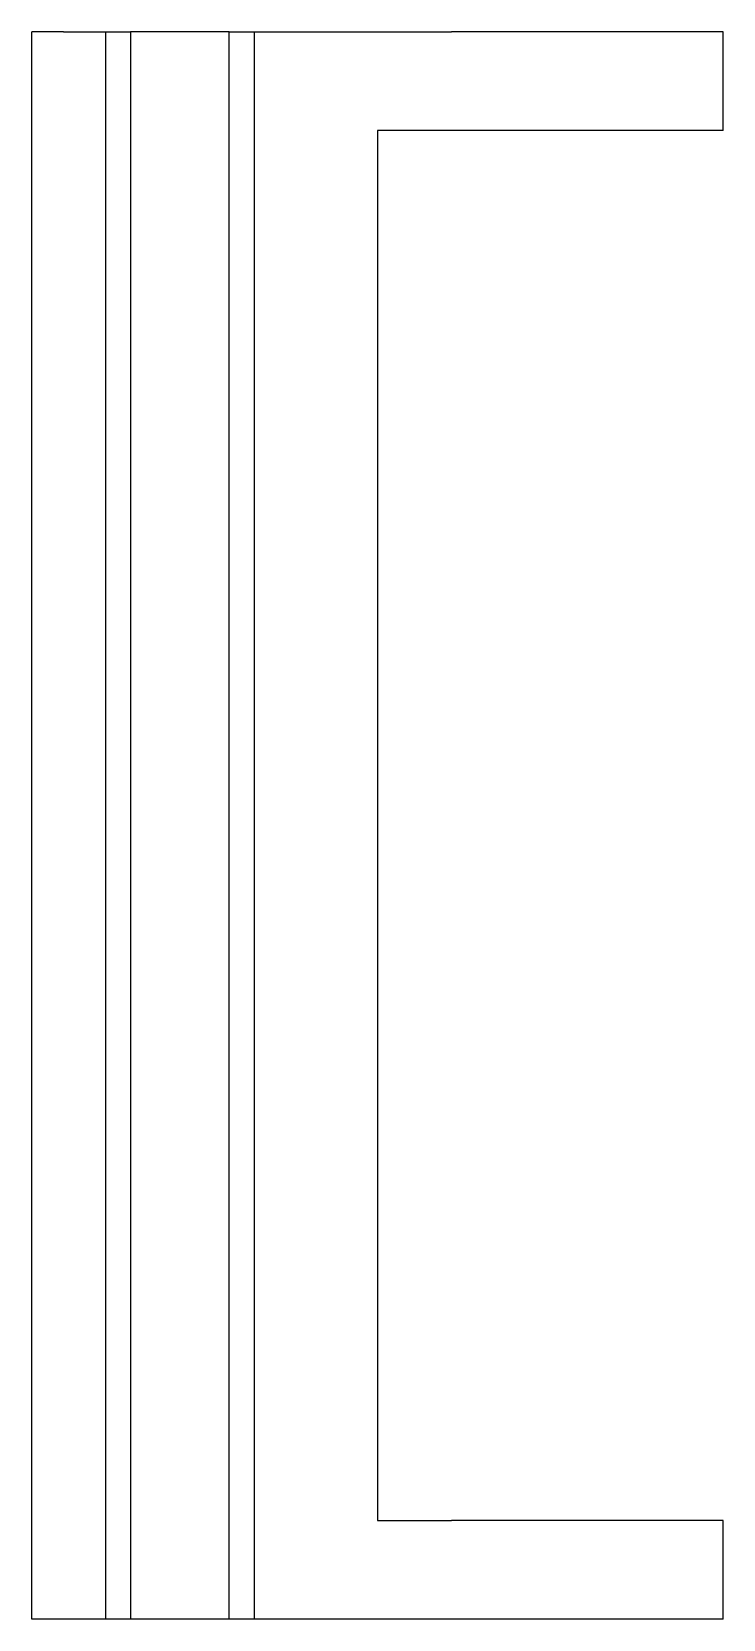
# Model space of a CAD drawing. Header units: metres. Extents: x -28 to 0, y -64.3 to 0.
import ezdxf

# ---------------------------------------------------------------- set-up
doc = ezdxf.new("R2010")
doc.units = ezdxf.units.M

msp = doc.modelspace()

# ---------------------------------------------------------------- linework, layer by layer
for points in [[(-28, -64.3), (-28, -63.014), (-28, -61.728), (-28, -60.442), (-28, -59.156), (-28, -57.87), (-28, -56.584), (-28, -55.298), (-28, -54.012), (-28, -52.726), (-28, -51.44), (-28, -50.154), (-28, -48.868), (-28, -47.582), (-28, -46.296), (-28, -45.01), (-28, -43.724), (-28, -42.438), (-28, -41.152), (-28, -39.866), (-28, -38.58), (-28, -37.294), (-28, -36.008), (-28, -34.722), (-28, -33.436), (-28, -32.15), (-28, -30.864), (-28, -29.578), (-28, -28.292), (-28, -27.006), (-28, -25.72), (-28, -24.434), (-28, -23.148), (-28, -21.862), (-28, -20.576), (-28, -19.29), (-28, -18.004), (-28, -16.718), (-28, -15.432), (-28, -14.146), (-28, -12.86), (-28, -11.574), (-28, -10.288), (-28, -9.002), (-28, -7.716), (-28, -6.43), (-28, -5.144), (-28, -3.858), (-28, -2.572), (-28, -1.286), (-28, 0)], [(-26.714, 0), (-26.762, 0), (-26.81, 0), (-26.858, 0), (-26.905, 0), (-26.95, 0), (-26.995, 0), (-27.04, 0), (-27.082, 0), (-27.123, 0), (-27.165, 0), (-27.206, 0), (-27.244, 0), (-27.283, 0), (-27.321, 0), (-27.357, 0), (-27.392, 0), (-27.427, 0), (-27.461, 0), (-27.493, 0), (-27.524, 0), (-27.556, 0), (-27.586, 0), (-27.613, 0), (-27.641, 0), (-27.669, 0), (-27.694, 0), (-27.718, 0), (-27.743, 0), (-27.765, 0), (-27.786, 0), (-27.807, 0), (-27.828, 0), (-27.845, 0), (-27.862, 0), (-27.879, 0), (-27.895, 0), (-27.908, 0), (-27.922, 0), (-27.935, 0), (-27.946, 0), (-27.955, 0), (-27.965, 0), (-27.974, 0), (-27.979, 0), (-27.985, 0), (-27.991, 0), (-27.994, 0), (-27.996, 0), (-27.998, 0), (-28, 0)], [(-26.714, 0), (-26.65, 0), (-26.586, 0), (-26.522, 0), (-26.46, 0), (-26.4, 0), (-26.34, 0), (-26.281, 0), (-26.224, 0), (-26.169, 0), (-26.113, 0), (-26.059, 0), (-26.008, 0), (-25.957, 0), (-25.905, 0), (-25.857, 0), (-25.811, 0), (-25.764, 0), (-25.718, 0), (-25.676, 0), (-25.634, 0), (-25.592, 0), (-25.553, 0), (-25.515, 0), (-25.478, 0), (-25.441, 0), (-25.408, 0), (-25.376, 0), (-25.343, 0), (-25.313, 0), (-25.285, 0), (-25.257, 0), (-25.23, 0), (-25.206, 0), (-25.184, 0), (-25.161, 0), (-25.14, 0), (-25.122, 0), (-25.104, 0), (-25.087, 0), (-25.073, 0), (-25.06, 0), (-25.047, 0), (-25.035, 0), (-25.028, 0), (-25.02, 0), (-25.012, 0), (-25.008, 0), (-25.005, 0), (-25.003, 0), (-25, 0)], [(-25, -64.3), (-25, -63.014), (-25, -61.728), (-25, -60.442), (-25, -59.156), (-25, -57.87), (-25, -56.584), (-25, -55.298), (-25, -54.012), (-25, -52.726), (-25, -51.44), (-25, -50.154), (-25, -48.868), (-25, -47.582), (-25, -46.296), (-25, -45.01), (-25, -43.724), (-25, -42.438), (-25, -41.152), (-25, -39.866), (-25, -38.58), (-25, -37.294), (-25, -36.008), (-25, -34.722), (-25, -33.436), (-25, -32.15), (-25, -30.864), (-25, -29.578), (-25, -28.292), (-25, -27.006), (-25, -25.72), (-25, -24.434), (-25, -23.148), (-25, -21.862), (-25, -20.576), (-25, -19.29), (-25, -18.004), (-25, -16.718), (-25, -15.432), (-25, -14.146), (-25, -12.86), (-25, -11.574), (-25, -10.288), (-25, -9.002), (-25, -7.716), (-25, -6.43), (-25, -5.144), (-25, -3.858), (-25, -2.572), (-25, -1.286), (-25, 0)], [(-25, 0), (-24.98, 0), (-24.96, 0), (-24.94, 0), (-24.92, 0), (-24.9, 0), (-24.88, 0), (-24.86, 0), (-24.84, 0), (-24.82, 0), (-24.8, 0), (-24.78, 0), (-24.76, 0), (-24.74, 0), (-24.72, 0), (-24.7, 0), (-24.68, 0), (-24.66, 0), (-24.64, 0), (-24.62, 0), (-24.6, 0), (-24.58, 0), (-24.56, 0), (-24.54, 0), (-24.52, 0), (-24.5, 0), (-24.48, 0), (-24.46, 0), (-24.44, 0), (-24.42, 0), (-24.4, 0), (-24.38, 0), (-24.36, 0), (-24.34, 0), (-24.32, 0), (-24.3, 0), (-24.28, 0), (-24.26, 0), (-24.24, 0), (-24.22, 0), (-24.2, 0), (-24.18, 0), (-24.16, 0), (-24.14, 0), (-24.12, 0), (-24.1, 0), (-24.08, 0), (-24.06, 0), (-24.04, 0), (-24.02, 0), (-24, 0)], [(-20, 0), (-20.08, 0), (-20.16, 0), (-20.24, 0), (-20.32, 0), (-20.4, 0), (-20.48, 0), (-20.56, 0), (-20.64, 0), (-20.72, 0), (-20.8, 0), (-20.88, 0), (-20.96, 0), (-21.04, 0), (-21.12, 0), (-21.2, 0), (-21.28, 0), (-21.36, 0), (-21.44, 0), (-21.52, 0), (-21.6, 0), (-21.68, 0), (-21.76, 0), (-21.84, 0), (-21.92, 0), (-22, 0), (-22.08, 0), (-22.16, 0), (-22.24, 0), (-22.32, 0), (-22.4, 0), (-22.48, 0), (-22.56, 0), (-22.64, 0), (-22.72, 0), (-22.8, 0), (-22.88, 0), (-22.96, 0), (-23.04, 0), (-23.12, 0), (-23.2, 0), (-23.28, 0), (-23.36, 0), (-23.44, 0), (-23.52, 0), (-23.6, 0), (-23.68, 0), (-23.76, 0), (-23.84, 0), (-23.92, 0), (-24, 0)], [(-24, 0), (-24, -1.286), (-24, -2.572), (-24, -3.858), (-24, -5.144), (-24, -6.43), (-24, -7.716), (-24, -9.002), (-24, -10.288), (-24, -11.574), (-24, -12.86), (-24, -14.146), (-24, -15.432), (-24, -16.718), (-24, -18.004), (-24, -19.29), (-24, -20.576), (-24, -21.862), (-24, -23.148), (-24, -24.434), (-24, -25.72), (-24, -27.006), (-24, -28.292), (-24, -29.578), (-24, -30.864), (-24, -32.15), (-24, -33.436), (-24, -34.722), (-24, -36.008), (-24, -37.294), (-24, -38.58), (-24, -39.866), (-24, -41.152), (-24, -42.438), (-24, -43.724), (-24, -45.01), (-24, -46.296), (-24, -47.582), (-24, -48.868), (-24, -50.154), (-24, -51.44), (-24, -52.726), (-24, -54.012), (-24, -55.298), (-24, -56.584), (-24, -57.87), (-24, -59.156), (-24, -60.442), (-24, -61.728), (-24, -63.014), (-24, -64.3)], [(-20, -64.3), (-20, -63.014), (-20, -61.728), (-20, -60.442), (-20, -59.156), (-20, -57.87), (-20, -56.584), (-20, -55.298), (-20, -54.012), (-20, -52.726), (-20, -51.44), (-20, -50.154), (-20, -48.868), (-20, -47.582), (-20, -46.296), (-20, -45.01), (-20, -43.724), (-20, -42.438), (-20, -41.152), (-20, -39.866), (-20, -38.58), (-20, -37.294), (-20, -36.008), (-20, -34.722), (-20, -33.436), (-20, -32.15), (-20, -30.864), (-20, -29.578), (-20, -28.292), (-20, -27.006), (-20, -25.72), (-20, -24.434), (-20, -23.148), (-20, -21.862), (-20, -20.576), (-20, -19.29), (-20, -18.004), (-20, -16.718), (-20, -15.432), (-20, -14.146), (-20, -12.86), (-20, -11.574), (-20, -10.288), (-20, -9.002), (-20, -7.716), (-20, -6.43), (-20, -5.144), (-20, -3.858), (-20, -2.572), (-20, -1.286), (-20, 0)], [(-20, 0), (-19.98, 0), (-19.96, 0), (-19.94, 0), (-19.92, 0), (-19.9, 0), (-19.88, 0), (-19.86, 0), (-19.84, 0), (-19.82, 0), (-19.8, 0), (-19.78, 0), (-19.76, 0), (-19.74, 0), (-19.72, 0), (-19.7, 0), (-19.68, 0), (-19.66, 0), (-19.64, 0), (-19.62, 0), (-19.6, 0), (-19.58, 0), (-19.56, 0), (-19.54, 0), (-19.52, 0), (-19.5, 0), (-19.48, 0), (-19.46, 0), (-19.44, 0), (-19.42, 0), (-19.4, 0), (-19.38, 0), (-19.36, 0), (-19.34, 0), (-19.32, 0), (-19.3, 0), (-19.28, 0), (-19.26, 0), (-19.24, 0), (-19.22, 0), (-19.2, 0), (-19.18, 0), (-19.16, 0), (-19.14, 0), (-19.12, 0), (-19.1, 0), (-19.08, 0), (-19.06, 0), (-19.04, 0), (-19.02, 0), (-19, 0)], [(-19, 0), (-19, -1.286), (-19, -2.572), (-19, -3.858), (-19, -5.144), (-19, -6.43), (-19, -7.716), (-19, -9.002), (-19, -10.288), (-19, -11.574), (-19, -12.86), (-19, -14.146), (-19, -15.432), (-19, -16.718), (-19, -18.004), (-19, -19.29), (-19, -20.576), (-19, -21.862), (-19, -23.148), (-19, -24.434), (-19, -25.72), (-19, -27.006), (-19, -28.292), (-19, -29.578), (-19, -30.864), (-19, -32.15), (-19, -33.436), (-19, -34.722), (-19, -36.008), (-19, -37.294), (-19, -38.58), (-19, -39.866), (-19, -41.152), (-19, -42.438), (-19, -43.724), (-19, -45.01), (-19, -46.296), (-19, -47.582), (-19, -48.868), (-19, -50.154), (-19, -51.44), (-19, -52.726), (-19, -54.012), (-19, -55.298), (-19, -56.584), (-19, -57.87), (-19, -59.156), (-19, -60.442), (-19, -61.728), (-19, -63.014), (-19, -64.3)], [(-19, 0), (-18.986, 0), (-18.972, 0), (-18.958, 0), (-18.932, 0), (-18.89, 0), (-18.848, 0), (-18.805, 0), (-18.74, 0), (-18.67, 0), (-18.601, 0), (-18.524, 0), (-18.427, 0), (-18.331, 0), (-18.235, 0), (-18.121, 0), (-17.999, 0), (-17.878, 0), (-17.753, 0), (-17.608, 0), (-17.462, 0), (-17.317, 0), (-17.159, 0), (-16.992, 0), (-16.824, 0), (-16.657, 0), (-16.47, 0), (-16.282, 0), (-16.095, 0), (-15.9, 0), (-15.695, 0), (-15.49, 0), (-15.286, 0), (-15.068, 0), (-14.848, 0), (-14.628, 0), (-14.405, 0), (-14.173, 0), (-13.941, 0), (-13.709, 0), (-13.47, 0), (-13.228, 0), (-12.987, 0), (-12.745, 0), (-12.497, 0), (-12.249, 0), (-12.002, 0), (-11.752, 0), (-11.502, 0), (-11.251, 0), (-11, 0)], [(-5, 0), (-5.12, 0), (-5.24, 0), (-5.36, 0), (-5.48, 0), (-5.6, 0), (-5.72, 0), (-5.84, 0), (-5.96, 0), (-6.08, 0), (-6.2, 0), (-6.32, 0), (-6.44, 0), (-6.56, 0), (-6.68, 0), (-6.8, 0), (-6.92, 0), (-7.04, 0), (-7.16, 0), (-7.28, 0), (-7.4, 0), (-7.52, 0), (-7.64, 0), (-7.76, 0), (-7.88, 0), (-8, 0), (-8.12, 0), (-8.24, 0), (-8.36, 0), (-8.48, 0), (-8.6, 0), (-8.72, 0), (-8.84, 0), (-8.96, 0), (-9.08, 0), (-9.2, 0), (-9.32, 0), (-9.44, 0), (-9.56, 0), (-9.68, 0), (-9.8, 0), (-9.92, 0), (-10.04, 0), (-10.16, 0), (-10.28, 0), (-10.4, 0), (-10.52, 0), (-10.64, 0), (-10.76, 0), (-10.88, 0), (-11, 0)], [(0, 0), (-0.009, 0), (-0.018, 0), (-0.026, 0), (-0.043, 0), (-0.069, 0), (-0.095, 0), (-0.122, 0), (-0.163, 0), (-0.206, 0), (-0.25, 0), (-0.298, 0), (-0.358, 0), (-0.418, 0), (-0.478, 0), (-0.549, 0), (-0.625, 0), (-0.701, 0), (-0.779, 0), (-0.87, 0), (-0.961, 0), (-1.052, 0), (-1.151, 0), (-1.255, 0), (-1.36, 0), (-1.464, 0), (-1.582, 0), (-1.699, 0), (-1.816, 0), (-1.937, 0), (-2.065, 0), (-2.194, 0), (-2.322, 0), (-2.458, 0), (-2.595, 0), (-2.732, 0), (-2.872, 0), (-3.017, 0), (-3.162, 0), (-3.307, 0), (-3.456, 0), (-3.607, 0), (-3.758, 0), (-3.91, 0), (-4.064, 0), (-4.219, 0), (-4.374, 0), (-4.53, 0), (-4.686, 0), (-4.843, 0), (-5, 0)], [(0, -4), (0, -3.92), (0, -3.84), (0, -3.76), (0, -3.68), (0, -3.6), (0, -3.52), (0, -3.44), (0, -3.36), (0, -3.28), (0, -3.2), (0, -3.12), (0, -3.04), (0, -2.96), (0, -2.88), (0, -2.8), (0, -2.72), (0, -2.64), (0, -2.56), (0, -2.48), (0, -2.4), (0, -2.32), (0, -2.24), (0, -2.16), (0, -2.08), (0, -2), (0, -1.92), (0, -1.84), (0, -1.76), (0, -1.68), (0, -1.6), (0, -1.52), (0, -1.44), (0, -1.36), (0, -1.28), (0, -1.2), (0, -1.12), (0, -1.04), (0, -0.96), (0, -0.88), (0, -0.8), (0, -0.72), (0, -0.64), (0, -0.56), (0, -0.48), (0, -0.4), (0, -0.32), (0, -0.24), (0, -0.16), (0, -0.08), (0, 0)], [(-11, -4), (-11.061, -4), (-11.123, -4), (-11.184, -4), (-11.246, -4), (-11.307, -4), (-11.369, -4), (-11.43, -4), (-11.492, -4), (-11.553, -4), (-11.614, -4), (-11.676, -4), (-11.737, -4), (-11.798, -4), (-11.859, -4), (-11.92, -4), (-11.981, -4), (-12.043, -4), (-12.104, -4), (-12.164, -4), (-12.225, -4), (-12.286, -4), (-12.347, -4), (-12.407, -4), (-12.468, -4), (-12.528, -4), (-12.588, -4), (-12.649, -4), (-12.709, -4), (-12.769, -4), (-12.829, -4), (-12.888, -4), (-12.948, -4), (-13.008, -4), (-13.067, -4), (-13.127, -4), (-13.186, -4), (-13.245, -4), (-13.304, -4), (-13.363, -4), (-13.421, -4), (-13.48, -4), (-13.538, -4), (-13.597, -4), (-13.655, -4), (-13.713, -4), (-13.77, -4), (-13.828, -4), (-13.885, -4), (-13.943, -4), (-14, -4)], [(-14, -4), (-14, -5.126), (-14, -6.252), (-14, -7.378), (-14, -8.504), (-14, -9.63), (-14, -10.756), (-14, -11.882), (-14, -13.008), (-14, -14.134), (-14, -15.26), (-14, -16.386), (-14, -17.512), (-14, -18.638), (-14, -19.764), (-14, -20.89), (-14, -22.016), (-14, -23.142), (-14, -24.268), (-14, -25.394), (-14, -26.52), (-14, -27.646), (-14, -28.772), (-14, -29.898), (-14, -31.024), (-14, -32.15), (-14, -33.276), (-14, -34.402), (-14, -35.528), (-14, -36.654), (-14, -37.78), (-14, -38.906), (-14, -40.032), (-14, -41.158), (-14, -42.284), (-14, -43.41), (-14, -44.536), (-14, -45.662), (-14, -46.788), (-14, -47.914), (-14, -49.04), (-14, -50.166), (-14, -51.292), (-14, -52.418), (-14, -53.544), (-14, -54.67), (-14, -55.796), (-14, -56.922), (-14, -58.048), (-14, -59.174), (-14, -60.3)], [(-5, -4), (-5.12, -4), (-5.24, -4), (-5.36, -4), (-5.48, -4), (-5.6, -4), (-5.72, -4), (-5.84, -4), (-5.96, -4), (-6.08, -4), (-6.2, -4), (-6.32, -4), (-6.44, -4), (-6.56, -4), (-6.68, -4), (-6.8, -4), (-6.92, -4), (-7.04, -4), (-7.16, -4), (-7.28, -4), (-7.4, -4), (-7.52, -4), (-7.64, -4), (-7.76, -4), (-7.88, -4), (-8, -4), (-8.12, -4), (-8.24, -4), (-8.36, -4), (-8.48, -4), (-8.6, -4), (-8.72, -4), (-8.84, -4), (-8.96, -4), (-9.08, -4), (-9.2, -4), (-9.32, -4), (-9.44, -4), (-9.56, -4), (-9.68, -4), (-9.8, -4), (-9.92, -4), (-10.04, -4), (-10.16, -4), (-10.28, -4), (-10.4, -4), (-10.52, -4), (-10.64, -4), (-10.76, -4), (-10.88, -4), (-11, -4)], [(0, -4), (-0.009, -4), (-0.018, -4), (-0.026, -4), (-0.043, -4), (-0.069, -4), (-0.095, -4), (-0.122, -4), (-0.163, -4), (-0.206, -4), (-0.25, -4), (-0.298, -4), (-0.358, -4), (-0.418, -4), (-0.478, -4), (-0.549, -4), (-0.625, -4), (-0.701, -4), (-0.779, -4), (-0.87, -4), (-0.961, -4), (-1.052, -4), (-1.151, -4), (-1.255, -4), (-1.36, -4), (-1.464, -4), (-1.582, -4), (-1.699, -4), (-1.816, -4), (-1.937, -4), (-2.065, -4), (-2.194, -4), (-2.322, -4), (-2.458, -4), (-2.595, -4), (-2.732, -4), (-2.872, -4), (-3.017, -4), (-3.162, -4), (-3.307, -4), (-3.456, -4), (-3.607, -4), (-3.758, -4), (-3.91, -4), (-4.064, -4), (-4.219, -4), (-4.374, -4), (-4.53, -4), (-4.686, -4), (-4.843, -4), (-5, -4)], [(-14, -60.3), (-13.943, -60.3), (-13.885, -60.3), (-13.828, -60.3), (-13.77, -60.3), (-13.713, -60.3), (-13.655, -60.3), (-13.597, -60.3), (-13.538, -60.3), (-13.48, -60.3), (-13.421, -60.3), (-13.363, -60.3), (-13.304, -60.3), (-13.245, -60.3), (-13.186, -60.3), (-13.127, -60.3), (-13.067, -60.3), (-13.008, -60.3), (-12.948, -60.3), (-12.888, -60.3), (-12.829, -60.3), (-12.769, -60.3), (-12.709, -60.3), (-12.649, -60.3), (-12.588, -60.3), (-12.528, -60.3), (-12.468, -60.3), (-12.407, -60.3), (-12.347, -60.3), (-12.286, -60.3), (-12.225, -60.3), (-12.164, -60.3), (-12.104, -60.3), (-12.043, -60.3), (-11.981, -60.3), (-11.92, -60.3), (-11.859, -60.3), (-11.798, -60.3), (-11.737, -60.3), (-11.676, -60.3), (-11.614, -60.3), (-11.553, -60.3), (-11.492, -60.3), (-11.43, -60.3), (-11.369, -60.3), (-11.307, -60.3), (-11.246, -60.3), (-11.184, -60.3), (-11.123, -60.3), (-11.061, -60.3), (-11, -60.3)], [(-5, -60.3), (-5.12, -60.3), (-5.24, -60.3), (-5.36, -60.3), (-5.48, -60.3), (-5.6, -60.3), (-5.72, -60.3), (-5.84, -60.3), (-5.96, -60.3), (-6.08, -60.3), (-6.2, -60.3), (-6.32, -60.3), (-6.44, -60.3), (-6.56, -60.3), (-6.68, -60.3), (-6.8, -60.3), (-6.92, -60.3), (-7.04, -60.3), (-7.16, -60.3), (-7.28, -60.3), (-7.4, -60.3), (-7.52, -60.3), (-7.64, -60.3), (-7.76, -60.3), (-7.88, -60.3), (-8, -60.3), (-8.12, -60.3), (-8.24, -60.3), (-8.36, -60.3), (-8.48, -60.3), (-8.6, -60.3), (-8.72, -60.3), (-8.84, -60.3), (-8.96, -60.3), (-9.08, -60.3), (-9.2, -60.3), (-9.32, -60.3), (-9.44, -60.3), (-9.56, -60.3), (-9.68, -60.3), (-9.8, -60.3), (-9.92, -60.3), (-10.04, -60.3), (-10.16, -60.3), (-10.28, -60.3), (-10.4, -60.3), (-10.52, -60.3), (-10.64, -60.3), (-10.76, -60.3), (-10.88, -60.3), (-11, -60.3)], [(0, -60.3), (-0.009, -60.3), (-0.018, -60.3), (-0.026, -60.3), (-0.043, -60.3), (-0.069, -60.3), (-0.095, -60.3), (-0.122, -60.3), (-0.163, -60.3), (-0.206, -60.3), (-0.25, -60.3), (-0.298, -60.3), (-0.358, -60.3), (-0.418, -60.3), (-0.478, -60.3), (-0.549, -60.3), (-0.625, -60.3), (-0.701, -60.3), (-0.779, -60.3), (-0.87, -60.3), (-0.961, -60.3), (-1.052, -60.3), (-1.151, -60.3), (-1.255, -60.3), (-1.36, -60.3), (-1.464, -60.3), (-1.582, -60.3), (-1.699, -60.3), (-1.816, -60.3), (-1.937, -60.3), (-2.065, -60.3), (-2.194, -60.3), (-2.322, -60.3), (-2.458, -60.3), (-2.595, -60.3), (-2.732, -60.3), (-2.872, -60.3), (-3.017, -60.3), (-3.162, -60.3), (-3.307, -60.3), (-3.456, -60.3), (-3.607, -60.3), (-3.758, -60.3), (-3.91, -60.3), (-4.064, -60.3), (-4.219, -60.3), (-4.374, -60.3), (-4.53, -60.3), (-4.686, -60.3), (-4.843, -60.3), (-5, -60.3)], [(0, -64.3), (0, -64.22), (0, -64.14), (0, -64.06), (0, -63.98), (0, -63.9), (0, -63.82), (0, -63.74), (0, -63.66), (0, -63.58), (0, -63.5), (0, -63.42), (0, -63.34), (0, -63.26), (0, -63.18), (0, -63.1), (0, -63.02), (0, -62.94), (0, -62.86), (0, -62.78), (0, -62.7), (0, -62.62), (0, -62.54), (0, -62.46), (0, -62.38), (0, -62.3), (0, -62.22), (0, -62.14), (0, -62.06), (0, -61.98), (0, -61.9), (0, -61.82), (0, -61.74), (0, -61.66), (0, -61.58), (0, -61.5), (0, -61.42), (0, -61.34), (0, -61.26), (0, -61.18), (0, -61.1), (0, -61.02), (0, -60.94), (0, -60.86), (0, -60.78), (0, -60.7), (0, -60.62), (0, -60.54), (0, -60.46), (0, -60.38), (0, -60.3)], [(-26.714, -64.3), (-26.762, -64.3), (-26.81, -64.3), (-26.858, -64.3), (-26.905, -64.3), (-26.95, -64.3), (-26.995, -64.3), (-27.04, -64.3), (-27.082, -64.3), (-27.123, -64.3), (-27.165, -64.3), (-27.206, -64.3), (-27.244, -64.3), (-27.283, -64.3), (-27.321, -64.3), (-27.357, -64.3), (-27.392, -64.3), (-27.427, -64.3), (-27.461, -64.3), (-27.493, -64.3), (-27.524, -64.3), (-27.556, -64.3), (-27.586, -64.3), (-27.613, -64.3), (-27.641, -64.3), (-27.669, -64.3), (-27.694, -64.3), (-27.718, -64.3), (-27.743, -64.3), (-27.765, -64.3), (-27.786, -64.3), (-27.807, -64.3), (-27.828, -64.3), (-27.845, -64.3), (-27.862, -64.3), (-27.879, -64.3), (-27.895, -64.3), (-27.908, -64.3), (-27.922, -64.3), (-27.935, -64.3), (-27.946, -64.3), (-27.955, -64.3), (-27.965, -64.3), (-27.974, -64.3), (-27.979, -64.3), (-27.985, -64.3), (-27.991, -64.3), (-27.994, -64.3), (-27.996, -64.3), (-27.998, -64.3), (-28, -64.3)], [(-25, -64.3), (-25.003, -64.3), (-25.005, -64.3), (-25.008, -64.3), (-25.012, -64.3), (-25.02, -64.3), (-25.028, -64.3), (-25.035, -64.3), (-25.047, -64.3), (-25.06, -64.3), (-25.073, -64.3), (-25.087, -64.3), (-25.104, -64.3), (-25.122, -64.3), (-25.14, -64.3), (-25.161, -64.3), (-25.184, -64.3), (-25.206, -64.3), (-25.23, -64.3), (-25.257, -64.3), (-25.285, -64.3), (-25.313, -64.3), (-25.343, -64.3), (-25.376, -64.3), (-25.408, -64.3), (-25.441, -64.3), (-25.478, -64.3), (-25.515, -64.3), (-25.553, -64.3), (-25.592, -64.3), (-25.634, -64.3), (-25.676, -64.3), (-25.718, -64.3), (-25.764, -64.3), (-25.811, -64.3), (-25.857, -64.3), (-25.905, -64.3), (-25.957, -64.3), (-26.008, -64.3), (-26.059, -64.3), (-26.113, -64.3), (-26.169, -64.3), (-26.224, -64.3), (-26.281, -64.3), (-26.34, -64.3), (-26.4, -64.3), (-26.46, -64.3), (-26.522, -64.3), (-26.586, -64.3), (-26.65, -64.3), (-26.714, -64.3)], [(-24, -64.3), (-24.02, -64.3), (-24.04, -64.3), (-24.06, -64.3), (-24.08, -64.3), (-24.1, -64.3), (-24.12, -64.3), (-24.14, -64.3), (-24.16, -64.3), (-24.18, -64.3), (-24.2, -64.3), (-24.22, -64.3), (-24.24, -64.3), (-24.26, -64.3), (-24.28, -64.3), (-24.3, -64.3), (-24.32, -64.3), (-24.34, -64.3), (-24.36, -64.3), (-24.38, -64.3), (-24.4, -64.3), (-24.42, -64.3), (-24.44, -64.3), (-24.46, -64.3), (-24.48, -64.3), (-24.5, -64.3), (-24.52, -64.3), (-24.54, -64.3), (-24.56, -64.3), (-24.58, -64.3), (-24.6, -64.3), (-24.62, -64.3), (-24.64, -64.3), (-24.66, -64.3), (-24.68, -64.3), (-24.7, -64.3), (-24.72, -64.3), (-24.74, -64.3), (-24.76, -64.3), (-24.78, -64.3), (-24.8, -64.3), (-24.82, -64.3), (-24.84, -64.3), (-24.86, -64.3), (-24.88, -64.3), (-24.9, -64.3), (-24.92, -64.3), (-24.94, -64.3), (-24.96, -64.3), (-24.98, -64.3), (-25, -64.3)], [(-20, -64.3), (-20.08, -64.3), (-20.16, -64.3), (-20.24, -64.3), (-20.32, -64.3), (-20.4, -64.3), (-20.48, -64.3), (-20.56, -64.3), (-20.64, -64.3), (-20.72, -64.3), (-20.8, -64.3), (-20.88, -64.3), (-20.96, -64.3), (-21.04, -64.3), (-21.12, -64.3), (-21.2, -64.3), (-21.28, -64.3), (-21.36, -64.3), (-21.44, -64.3), (-21.52, -64.3), (-21.6, -64.3), (-21.68, -64.3), (-21.76, -64.3), (-21.84, -64.3), (-21.92, -64.3), (-22, -64.3), (-22.08, -64.3), (-22.16, -64.3), (-22.24, -64.3), (-22.32, -64.3), (-22.4, -64.3), (-22.48, -64.3), (-22.56, -64.3), (-22.64, -64.3), (-22.72, -64.3), (-22.8, -64.3), (-22.88, -64.3), (-22.96, -64.3), (-23.04, -64.3), (-23.12, -64.3), (-23.2, -64.3), (-23.28, -64.3), (-23.36, -64.3), (-23.44, -64.3), (-23.52, -64.3), (-23.6, -64.3), (-23.68, -64.3), (-23.76, -64.3), (-23.84, -64.3), (-23.92, -64.3), (-24, -64.3)], [(-19, -64.3), (-19.02, -64.3), (-19.04, -64.3), (-19.06, -64.3), (-19.08, -64.3), (-19.1, -64.3), (-19.12, -64.3), (-19.14, -64.3), (-19.16, -64.3), (-19.18, -64.3), (-19.2, -64.3), (-19.22, -64.3), (-19.24, -64.3), (-19.26, -64.3), (-19.28, -64.3), (-19.3, -64.3), (-19.32, -64.3), (-19.34, -64.3), (-19.36, -64.3), (-19.38, -64.3), (-19.4, -64.3), (-19.42, -64.3), (-19.44, -64.3), (-19.46, -64.3), (-19.48, -64.3), (-19.5, -64.3), (-19.52, -64.3), (-19.54, -64.3), (-19.56, -64.3), (-19.58, -64.3), (-19.6, -64.3), (-19.62, -64.3), (-19.64, -64.3), (-19.66, -64.3), (-19.68, -64.3), (-19.7, -64.3), (-19.72, -64.3), (-19.74, -64.3), (-19.76, -64.3), (-19.78, -64.3), (-19.8, -64.3), (-19.82, -64.3), (-19.84, -64.3), (-19.86, -64.3), (-19.88, -64.3), (-19.9, -64.3), (-19.92, -64.3), (-19.94, -64.3), (-19.96, -64.3), (-19.98, -64.3), (-20, -64.3)], [(-11, -64.3), (-11.251, -64.3), (-11.502, -64.3), (-11.752, -64.3), (-12.002, -64.3), (-12.249, -64.3), (-12.497, -64.3), (-12.745, -64.3), (-12.987, -64.3), (-13.228, -64.3), (-13.47, -64.3), (-13.709, -64.3), (-13.941, -64.3), (-14.173, -64.3), (-14.405, -64.3), (-14.628, -64.3), (-14.848, -64.3), (-15.068, -64.3), (-15.286, -64.3), (-15.49, -64.3), (-15.695, -64.3), (-15.9, -64.3), (-16.095, -64.3), (-16.282, -64.3), (-16.47, -64.3), (-16.657, -64.3), (-16.824, -64.3), (-16.992, -64.3), (-17.159, -64.3), (-17.317, -64.3), (-17.462, -64.3), (-17.608, -64.3), (-17.753, -64.3), (-17.878, -64.3), (-17.999, -64.3), (-18.121, -64.3), (-18.235, -64.3), (-18.331, -64.3), (-18.427, -64.3), (-18.524, -64.3), (-18.601, -64.3), (-18.67, -64.3), (-18.74, -64.3), (-18.805, -64.3), (-18.848, -64.3), (-18.89, -64.3), (-18.932, -64.3), (-18.958, -64.3), (-18.972, -64.3), (-18.986, -64.3), (-19, -64.3)], [(-5, -64.3), (-5.12, -64.3), (-5.24, -64.3), (-5.36, -64.3), (-5.48, -64.3), (-5.6, -64.3), (-5.72, -64.3), (-5.84, -64.3), (-5.96, -64.3), (-6.08, -64.3), (-6.2, -64.3), (-6.32, -64.3), (-6.44, -64.3), (-6.56, -64.3), (-6.68, -64.3), (-6.8, -64.3), (-6.92, -64.3), (-7.04, -64.3), (-7.16, -64.3), (-7.28, -64.3), (-7.4, -64.3), (-7.52, -64.3), (-7.64, -64.3), (-7.76, -64.3), (-7.88, -64.3), (-8, -64.3), (-8.12, -64.3), (-8.24, -64.3), (-8.36, -64.3), (-8.48, -64.3), (-8.6, -64.3), (-8.72, -64.3), (-8.84, -64.3), (-8.96, -64.3), (-9.08, -64.3), (-9.2, -64.3), (-9.32, -64.3), (-9.44, -64.3), (-9.56, -64.3), (-9.68, -64.3), (-9.8, -64.3), (-9.92, -64.3), (-10.04, -64.3), (-10.16, -64.3), (-10.28, -64.3), (-10.4, -64.3), (-10.52, -64.3), (-10.64, -64.3), (-10.76, -64.3), (-10.88, -64.3), (-11, -64.3)], [(0, -64.3), (-0.009, -64.3), (-0.018, -64.3), (-0.026, -64.3), (-0.043, -64.3), (-0.069, -64.3), (-0.095, -64.3), (-0.122, -64.3), (-0.163, -64.3), (-0.206, -64.3), (-0.25, -64.3), (-0.298, -64.3), (-0.358, -64.3), (-0.418, -64.3), (-0.478, -64.3), (-0.549, -64.3), (-0.625, -64.3), (-0.701, -64.3), (-0.779, -64.3), (-0.87, -64.3), (-0.961, -64.3), (-1.052, -64.3), (-1.151, -64.3), (-1.255, -64.3), (-1.36, -64.3), (-1.464, -64.3), (-1.582, -64.3), (-1.699, -64.3), (-1.816, -64.3), (-1.937, -64.3), (-2.065, -64.3), (-2.194, -64.3), (-2.322, -64.3), (-2.458, -64.3), (-2.595, -64.3), (-2.732, -64.3), (-2.872, -64.3), (-3.017, -64.3), (-3.162, -64.3), (-3.307, -64.3), (-3.456, -64.3), (-3.607, -64.3), (-3.758, -64.3), (-3.91, -64.3), (-4.064, -64.3), (-4.219, -64.3), (-4.374, -64.3), (-4.53, -64.3), (-4.686, -64.3), (-4.843, -64.3), (-5, -64.3)]]:
    msp.add_lwpolyline(points)

doc.saveas('drawing.dxf')
